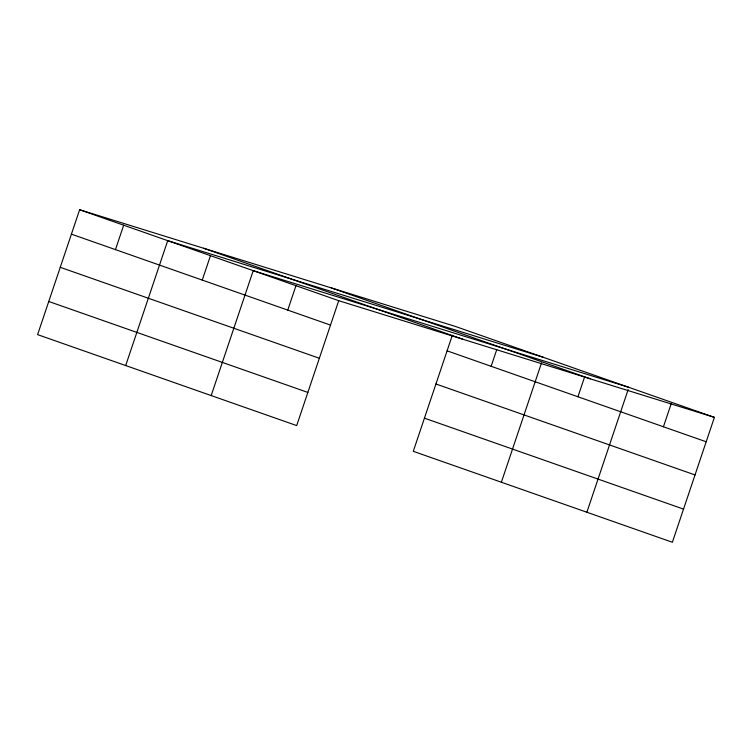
<?xml version="1.0" encoding="UTF-8"?>
<svg xmlns="http://www.w3.org/2000/svg" width="752" height="752" viewBox="0 0 752 752"><rect width="100%" height="100%" fill="white"/><g stroke="black" fill="none" stroke-linecap="round" stroke-linejoin="round"><path stroke-width="1.13" d="M714.4 417.369L455.308 326.415L79.627 209.742L37.6 334.631L296.692 425.585L338.72 300.687L714.4 417.369L672.373 542.258L413.28 451.313L452.319 335.298M115.46 249.617L123.676 225.196M125.687 365.557L167.724 240.659L543.405 357.341M202.25 280.082L210.475 255.671M211.19 395.571L253.217 270.673L628.898 387.355M287.753 310.097L295.968 285.685M491.141 366.299L496.743 349.652M501.368 482.239L541.534 362.887M577.931 396.765L584.661 376.79M586.87 512.244L628.155 389.574M663.433 426.779L671.273 403.467M331.341 287.913L590.423 378.858M203.604 248.245L462.696 339.19M79.627 209.742L338.72 300.687M447.092 350.836L706.184 441.781M71.412 234.154L330.504 325.108M435.934 383.99L695.027 474.944M60.254 267.317L319.346 358.262M424.438 418.159L683.53 509.104M48.758 301.477L307.85 392.422"/></g></svg>
